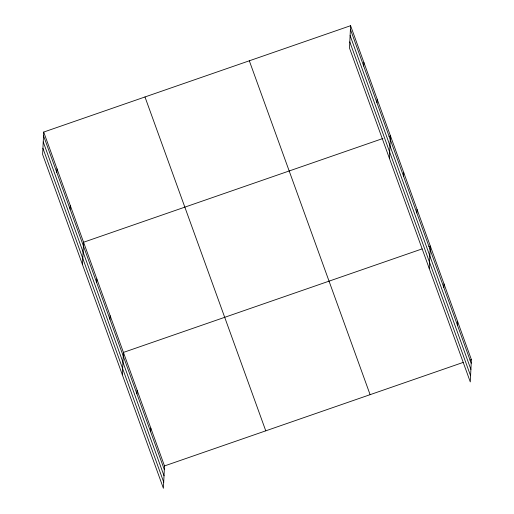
<?xml version="1.0" encoding="UTF-8"?>
<svg xmlns="http://www.w3.org/2000/svg" width="514" height="514" viewBox="0 0 514 514"><rect width="100%" height="100%" fill="white"/><g stroke="black" fill="none" stroke-linecap="round" stroke-linejoin="round"><path stroke-width="0.77" d="M43.709 132.059L42.617 154.431L163.407 488.3L164.499 465.935L43.709 132.059L350.593 25.7L471.383 359.569L470.291 381.941L349.501 48.065L350.593 25.7M56.816 172.46L56.996 168.785M70.103 209.185L70.283 205.516M82.478 264.607L83.57 242.242L382.949 138.478M96.677 282.636L96.857 278.967M109.964 319.361L110.144 315.692M122.338 374.783L123.431 352.418L422.065 248.917M136.942 393.923L137.122 390.254M150.634 431.766L150.814 428.091M363.7 66.094L363.88 62.425M376.987 102.826L377.167 99.151M389.361 158.248L390.454 135.876L388.95 136.396M403.561 176.276L403.741 172.601M416.848 213.002L417.027 209.326M429.222 268.424L430.314 246.052L428.811 246.572M443.826 287.564L444 283.895M457.511 325.401L457.691 321.732M164.499 465.935L463.133 362.428M469.88 360.089L471.383 359.569M350.413 29.369L471.203 363.244M350.111 35.543L470.901 369.412M349.803 41.897L470.593 375.766M249.322 60.8L370.112 394.668M144.98 96.96L265.77 430.835M43.529 135.735L164.319 469.603M43.234 141.903L164.024 475.771M42.919 148.257L163.709 482.132"/></g></svg>
